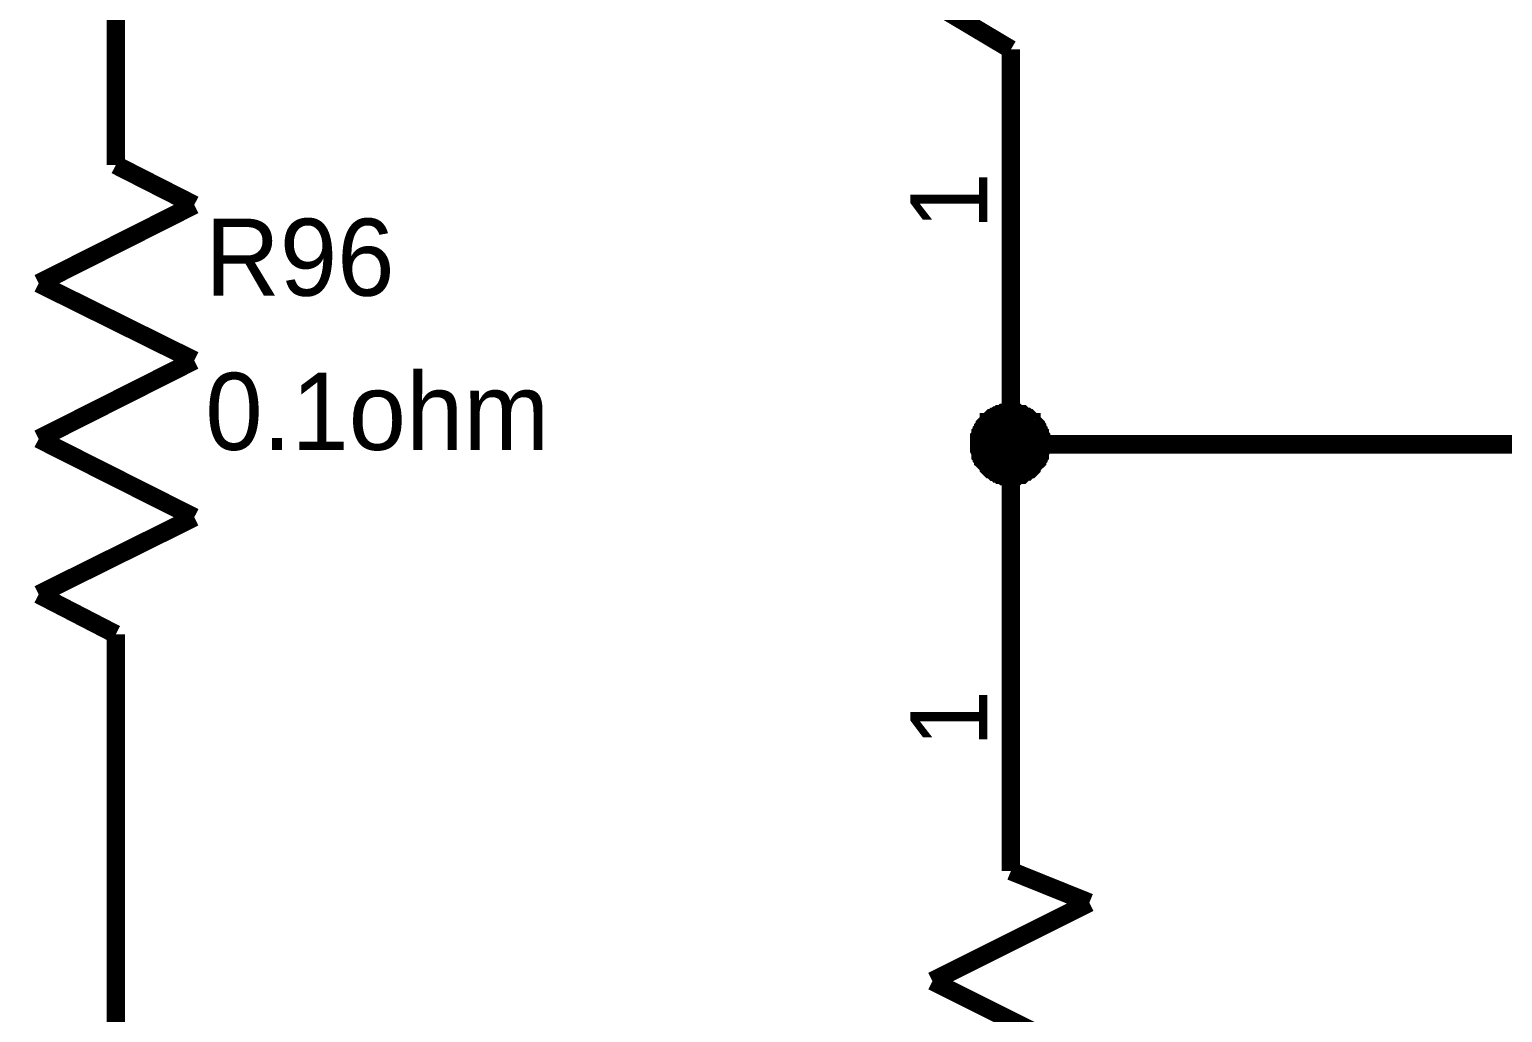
# Model space of a CAD drawing. Header units: millimetres. Extents: x 0 to 800, y 0 to 567.
# Drawn here: x 383.48 to 407.44, y 268.05 to 284.05 of the extents above; entities that cross this region are included whole.
import ezdxf

# ---------------------------------------------------------------- set-up
doc = ezdxf.new("R2010")
doc.units = ezdxf.units.MM
doc.layers.add('Sheet', color=255, linetype='Continuous')

msp = doc.modelspace()

# ---------------------------------------------------------------- linework, layer by layer
at = {"layer": 'Sheet'}
for points, const_width in [([(384.886, 281.844), (384.886, 284.375)], 0.3), ([(399.445, 283.725), (398.168, 284.487)], 0.3), ([(399.445, 283.725), (399.445, 278.641)], 0.3), ([(399.445, 283.725), (399.445, 282.964)], 0.3), ([(386.162, 281.194), (384.886, 281.844)], 0.3), ([(383.631, 279.917), (386.162, 281.194)], 0.3), ([(386.162, 278.663), (383.631, 279.917)], 0.3), ([(383.631, 277.386), (386.162, 278.663)], 0.3), ([(399.445, 278.641), (399.445, 277.297), (399.445, 275.415)], 0.3), ([(398.93, 277.297), (398.93, 277.319), (398.93, 277.342), (398.93, 277.386), (398.93, 277.409), (398.952, 277.431), (398.952, 277.454), (398.952, 277.476), (398.975, 277.498), (398.975, 277.521), (398.997, 277.543), (398.997, 277.566), (399.02, 277.588), (399.02, 277.61), (399.042, 277.633), (399.064, 277.655), (399.087, 277.655), (399.087, 277.678), (399.109, 277.7), (399.132, 277.722), (399.154, 277.722), (399.176, 277.745), (399.199, 277.745), (399.221, 277.767), (399.244, 277.767), (399.266, 277.789), (399.288, 277.789), (399.311, 277.789), (399.333, 277.812), (399.356, 277.812), (399.4, 277.812), (399.423, 277.812), (399.445, 277.812)], 0.3), ([(398.93, 277.297), (398.93, 277.319), (398.93, 277.342), (398.93, 277.386), (398.93, 277.409), (398.952, 277.431), (398.952, 277.454), (398.952, 277.476), (398.975, 277.498), (398.975, 277.521), (398.997, 277.543), (398.997, 277.566), (399.02, 277.588), (399.02, 277.61), (399.042, 277.633), (399.064, 277.655), (399.087, 277.655), (399.087, 277.678), (399.109, 277.7), (399.132, 277.722), (399.154, 277.722), (399.176, 277.745), (399.199, 277.745), (399.221, 277.767), (399.244, 277.767), (399.266, 277.789), (399.288, 277.789), (399.311, 277.789), (399.333, 277.812), (399.356, 277.812), (399.4, 277.812), (399.423, 277.812), (399.445, 277.812)], 0.3), ([(398.93, 277.297), (398.93, 277.319), (398.93, 277.342), (398.93, 277.386), (398.93, 277.409), (398.952, 277.431), (398.952, 277.454), (398.952, 277.476), (398.975, 277.498), (398.975, 277.521), (398.997, 277.543), (398.997, 277.566), (399.02, 277.588), (399.02, 277.61), (399.042, 277.633), (399.064, 277.655), (399.087, 277.655), (399.087, 277.678), (399.109, 277.7), (399.132, 277.722), (399.154, 277.722), (399.176, 277.745), (399.199, 277.745), (399.221, 277.767), (399.244, 277.767), (399.266, 277.789), (399.288, 277.789), (399.311, 277.789), (399.333, 277.812), (399.356, 277.812), (399.4, 277.812), (399.423, 277.812), (399.445, 277.812)], 0.3), ([(398.93, 277.297), (398.93, 277.319), (398.93, 277.342), (398.93, 277.386), (398.93, 277.409), (398.952, 277.431), (398.952, 277.454), (398.952, 277.476), (398.975, 277.498), (398.975, 277.521), (398.997, 277.543), (398.997, 277.566), (399.02, 277.588), (399.02, 277.61), (399.042, 277.633), (399.064, 277.655), (399.087, 277.655), (399.087, 277.678), (399.109, 277.7), (399.132, 277.722), (399.154, 277.722), (399.176, 277.745), (399.199, 277.745), (399.221, 277.767), (399.244, 277.767), (399.266, 277.789), (399.288, 277.789), (399.311, 277.789), (399.333, 277.812), (399.356, 277.812), (399.4, 277.812), (399.423, 277.812), (399.445, 277.812)], 0.3), ([(399.445, 277.812), (399.445, 277.812)], 0.3), ([(399.445, 277.812), (399.468, 277.812), (399.49, 277.812), (399.512, 277.812), (399.535, 277.812), (399.557, 277.789), (399.58, 277.789), (399.624, 277.789), (399.647, 277.767), (399.647, 277.767), (399.669, 277.745), (399.692, 277.745), (399.714, 277.722), (399.736, 277.722), (399.759, 277.7), (399.781, 277.678), (399.781, 277.655), (399.804, 277.655), (399.826, 277.633), (399.848, 277.61), (399.848, 277.588), (399.871, 277.566), (399.871, 277.543), (399.893, 277.521), (399.893, 277.498), (399.916, 277.476), (399.916, 277.454), (399.916, 277.431), (399.938, 277.409), (399.938, 277.386), (399.938, 277.342), (399.938, 277.319), (399.938, 277.297)], 0.3), ([(399.445, 277.812), (399.445, 277.812)], 0.3), ([(399.445, 277.812), (399.468, 277.812), (399.49, 277.812), (399.512, 277.812), (399.535, 277.812), (399.557, 277.789), (399.58, 277.789), (399.624, 277.789), (399.647, 277.767), (399.647, 277.767), (399.669, 277.745), (399.692, 277.745), (399.714, 277.722), (399.736, 277.722), (399.759, 277.7), (399.781, 277.678), (399.781, 277.655), (399.804, 277.655), (399.826, 277.633), (399.848, 277.61), (399.848, 277.588), (399.871, 277.566), (399.871, 277.543), (399.893, 277.521), (399.893, 277.498), (399.916, 277.476), (399.916, 277.454), (399.916, 277.431), (399.938, 277.409), (399.938, 277.386), (399.938, 277.342), (399.938, 277.319), (399.938, 277.297)], 0.3), ([(399.445, 277.812), (399.445, 277.812)], 0.3), ([(399.445, 277.812), (399.468, 277.812), (399.49, 277.812), (399.512, 277.812), (399.535, 277.812), (399.557, 277.789), (399.58, 277.789), (399.624, 277.789), (399.647, 277.767), (399.647, 277.767), (399.669, 277.745), (399.692, 277.745), (399.714, 277.722), (399.736, 277.722), (399.759, 277.7), (399.781, 277.678), (399.781, 277.655), (399.804, 277.655), (399.826, 277.633), (399.848, 277.61), (399.848, 277.588), (399.871, 277.566), (399.871, 277.543), (399.893, 277.521), (399.893, 277.498), (399.916, 277.476), (399.916, 277.454), (399.916, 277.431), (399.938, 277.409), (399.938, 277.386), (399.938, 277.342), (399.938, 277.319), (399.938, 277.297)], 0.3), ([(399.445, 277.812), (399.445, 277.812)], 0.3), ([(399.445, 277.812), (399.468, 277.812), (399.49, 277.812), (399.512, 277.812), (399.535, 277.812), (399.557, 277.789), (399.58, 277.789), (399.624, 277.789), (399.647, 277.767), (399.647, 277.767), (399.669, 277.745), (399.692, 277.745), (399.714, 277.722), (399.736, 277.722), (399.759, 277.7), (399.781, 277.678), (399.781, 277.655), (399.804, 277.655), (399.826, 277.633), (399.848, 277.61), (399.848, 277.588), (399.871, 277.566), (399.871, 277.543), (399.893, 277.521), (399.893, 277.498), (399.916, 277.476), (399.916, 277.454), (399.916, 277.431), (399.938, 277.409), (399.938, 277.386), (399.938, 277.342), (399.938, 277.319), (399.938, 277.297)], 0.3), ([(398.93, 277.297), (398.93, 277.319), (398.93, 277.342), (398.93, 277.386), (398.93, 277.409), (398.952, 277.431), (398.952, 277.454), (398.952, 277.476), (398.975, 277.498), (398.975, 277.521), (398.997, 277.543), (398.997, 277.566), (399.02, 277.588), (399.02, 277.61), (399.042, 277.633), (399.064, 277.655), (399.087, 277.655), (399.087, 277.678), (399.109, 277.7), (399.132, 277.722), (399.154, 277.722), (399.176, 277.745), (399.199, 277.745), (399.221, 277.767), (399.244, 277.767), (399.266, 277.789), (399.288, 277.789), (399.311, 277.789), (399.333, 277.812), (399.356, 277.812), (399.4, 277.812), (399.423, 277.812), (399.445, 277.812)], 0.0991), ([(398.93, 277.297), (398.93, 277.319), (398.93, 277.342), (398.93, 277.386), (398.93, 277.409), (398.952, 277.431), (398.952, 277.454), (398.952, 277.476), (398.975, 277.498), (398.975, 277.521), (398.997, 277.543), (398.997, 277.566), (399.02, 277.588), (399.02, 277.61), (399.042, 277.633), (399.064, 277.655), (399.087, 277.655), (399.087, 277.678), (399.109, 277.7), (399.132, 277.722), (399.154, 277.722), (399.176, 277.745), (399.199, 277.745), (399.221, 277.767), (399.244, 277.767), (399.266, 277.789), (399.288, 277.789), (399.311, 277.789), (399.333, 277.812), (399.356, 277.812), (399.4, 277.812), (399.423, 277.812), (399.445, 277.812)], 0.0991), ([(398.93, 277.297), (398.93, 277.319), (398.93, 277.342), (398.93, 277.386), (398.93, 277.409), (398.952, 277.431), (398.952, 277.454), (398.952, 277.476), (398.975, 277.498), (398.975, 277.521), (398.997, 277.543), (398.997, 277.566), (399.02, 277.588), (399.02, 277.61), (399.042, 277.633), (399.064, 277.655), (399.087, 277.655), (399.087, 277.678), (399.109, 277.7), (399.132, 277.722), (399.154, 277.722), (399.176, 277.745), (399.199, 277.745), (399.221, 277.767), (399.244, 277.767), (399.266, 277.789), (399.288, 277.789), (399.311, 277.789), (399.333, 277.812), (399.356, 277.812), (399.4, 277.812), (399.423, 277.812), (399.445, 277.812)], 0.0991), ([(398.93, 277.297), (398.93, 277.319), (398.93, 277.342), (398.93, 277.386), (398.93, 277.409), (398.952, 277.431), (398.952, 277.454), (398.952, 277.476), (398.975, 277.498), (398.975, 277.521), (398.997, 277.543), (398.997, 277.566), (399.02, 277.588), (399.02, 277.61), (399.042, 277.633), (399.064, 277.655), (399.087, 277.655), (399.087, 277.678), (399.109, 277.7), (399.132, 277.722), (399.154, 277.722), (399.176, 277.745), (399.199, 277.745), (399.221, 277.767), (399.244, 277.767), (399.266, 277.789), (399.288, 277.789), (399.311, 277.789), (399.333, 277.812), (399.356, 277.812), (399.4, 277.812), (399.423, 277.812), (399.445, 277.812)], 0.0991), ([(399.445, 277.812), (399.445, 277.812)], 0.0991), ([(399.445, 277.812), (399.468, 277.812), (399.49, 277.812), (399.512, 277.812), (399.535, 277.812), (399.557, 277.789), (399.58, 277.789), (399.624, 277.789), (399.647, 277.767), (399.647, 277.767), (399.669, 277.745), (399.692, 277.745), (399.714, 277.722), (399.736, 277.722), (399.759, 277.7), (399.781, 277.678), (399.781, 277.655), (399.804, 277.655), (399.826, 277.633), (399.848, 277.61), (399.848, 277.588), (399.871, 277.566), (399.871, 277.543), (399.893, 277.521), (399.893, 277.498), (399.916, 277.476), (399.916, 277.454), (399.916, 277.431), (399.938, 277.409), (399.938, 277.386), (399.938, 277.342), (399.938, 277.319), (399.938, 277.297)], 0.0991), ([(399.445, 277.812), (399.445, 277.812)], 0.0991), ([(399.445, 277.812), (399.468, 277.812), (399.49, 277.812), (399.512, 277.812), (399.535, 277.812), (399.557, 277.789), (399.58, 277.789), (399.624, 277.789), (399.647, 277.767), (399.647, 277.767), (399.669, 277.745), (399.692, 277.745), (399.714, 277.722), (399.736, 277.722), (399.759, 277.7), (399.781, 277.678), (399.781, 277.655), (399.804, 277.655), (399.826, 277.633), (399.848, 277.61), (399.848, 277.588), (399.871, 277.566), (399.871, 277.543), (399.893, 277.521), (399.893, 277.498), (399.916, 277.476), (399.916, 277.454), (399.916, 277.431), (399.938, 277.409), (399.938, 277.386), (399.938, 277.342), (399.938, 277.319), (399.938, 277.297)], 0.0991), ([(399.445, 277.812), (399.445, 277.812)], 0.0991), ([(399.445, 277.812), (399.468, 277.812), (399.49, 277.812), (399.512, 277.812), (399.535, 277.812), (399.557, 277.789), (399.58, 277.789), (399.624, 277.789), (399.647, 277.767), (399.647, 277.767), (399.669, 277.745), (399.692, 277.745), (399.714, 277.722), (399.736, 277.722), (399.759, 277.7), (399.781, 277.678), (399.781, 277.655), (399.804, 277.655), (399.826, 277.633), (399.848, 277.61), (399.848, 277.588), (399.871, 277.566), (399.871, 277.543), (399.893, 277.521), (399.893, 277.498), (399.916, 277.476), (399.916, 277.454), (399.916, 277.431), (399.938, 277.409), (399.938, 277.386), (399.938, 277.342), (399.938, 277.319), (399.938, 277.297)], 0.0991), ([(399.445, 277.812), (399.445, 277.812)], 0.0991), ([(399.445, 277.812), (399.468, 277.812), (399.49, 277.812), (399.512, 277.812), (399.535, 277.812), (399.557, 277.789), (399.58, 277.789), (399.624, 277.789), (399.647, 277.767), (399.647, 277.767), (399.669, 277.745), (399.692, 277.745), (399.714, 277.722), (399.736, 277.722), (399.759, 277.7), (399.781, 277.678), (399.781, 277.655), (399.804, 277.655), (399.826, 277.633), (399.848, 277.61), (399.848, 277.588), (399.871, 277.566), (399.871, 277.543), (399.893, 277.521), (399.893, 277.498), (399.916, 277.476), (399.916, 277.454), (399.916, 277.431), (399.938, 277.409), (399.938, 277.386), (399.938, 277.342), (399.938, 277.319), (399.938, 277.297)], 0.0991), ([(386.162, 276.11), (383.631, 277.386)], 0.3), ([(399.445, 276.782), (399.423, 276.782), (399.4, 276.782), (399.356, 276.782), (399.333, 276.782), (399.311, 276.804), (399.288, 276.804), (399.266, 276.804), (399.244, 276.826), (399.221, 276.826), (399.199, 276.849), (399.176, 276.849), (399.154, 276.871), (399.132, 276.894), (399.109, 276.894), (399.087, 276.916), (399.087, 276.938), (399.064, 276.961), (399.042, 276.983), (399.02, 277.006), (399.02, 277.006), (398.997, 277.028), (398.997, 277.05), (398.975, 277.073), (398.975, 277.095), (398.952, 277.118), (398.952, 277.14), (398.952, 277.162), (398.93, 277.207), (398.93, 277.23), (398.93, 277.252), (398.93, 277.274), (398.93, 277.297)], 0.3), ([(398.93, 277.297), (398.93, 277.297)], 0.3), ([(399.445, 276.782), (399.423, 276.782), (399.4, 276.782), (399.356, 276.782), (399.333, 276.782), (399.311, 276.804), (399.288, 276.804), (399.266, 276.804), (399.244, 276.826), (399.221, 276.826), (399.199, 276.849), (399.176, 276.849), (399.154, 276.871), (399.132, 276.894), (399.109, 276.894), (399.087, 276.916), (399.087, 276.938), (399.064, 276.961), (399.042, 276.983), (399.02, 277.006), (399.02, 277.006), (398.997, 277.028), (398.997, 277.05), (398.975, 277.073), (398.975, 277.095), (398.952, 277.118), (398.952, 277.14), (398.952, 277.162), (398.93, 277.207), (398.93, 277.23), (398.93, 277.252), (398.93, 277.274), (398.93, 277.297)], 0.3), ([(398.93, 277.297), (398.93, 277.297)], 0.3), ([(399.445, 276.782), (399.423, 276.782), (399.4, 276.782), (399.356, 276.782), (399.333, 276.782), (399.311, 276.804), (399.288, 276.804), (399.266, 276.804), (399.244, 276.826), (399.221, 276.826), (399.199, 276.849), (399.176, 276.849), (399.154, 276.871), (399.132, 276.894), (399.109, 276.894), (399.087, 276.916), (399.087, 276.938), (399.064, 276.961), (399.042, 276.983), (399.02, 277.006), (399.02, 277.006), (398.997, 277.028), (398.997, 277.05), (398.975, 277.073), (398.975, 277.095), (398.952, 277.118), (398.952, 277.14), (398.952, 277.162), (398.93, 277.207), (398.93, 277.23), (398.93, 277.252), (398.93, 277.274), (398.93, 277.297)], 0.3), ([(398.93, 277.297), (398.93, 277.297)], 0.3), ([(399.445, 276.782), (399.423, 276.782), (399.4, 276.782), (399.356, 276.782), (399.333, 276.782), (399.311, 276.804), (399.288, 276.804), (399.266, 276.804), (399.244, 276.826), (399.221, 276.826), (399.199, 276.849), (399.176, 276.849), (399.154, 276.871), (399.132, 276.894), (399.109, 276.894), (399.087, 276.916), (399.087, 276.938), (399.064, 276.961), (399.042, 276.983), (399.02, 277.006), (399.02, 277.006), (398.997, 277.028), (398.997, 277.05), (398.975, 277.073), (398.975, 277.095), (398.952, 277.118), (398.952, 277.14), (398.952, 277.162), (398.93, 277.207), (398.93, 277.23), (398.93, 277.252), (398.93, 277.274), (398.93, 277.297)], 0.3), ([(398.93, 277.297), (398.93, 277.297)], 0.3), ([(399.445, 276.782), (399.423, 276.782), (399.4, 276.782), (399.356, 276.782), (399.333, 276.782), (399.311, 276.804), (399.288, 276.804), (399.266, 276.804), (399.244, 276.826), (399.221, 276.826), (399.199, 276.849), (399.176, 276.849), (399.154, 276.871), (399.132, 276.894), (399.109, 276.894), (399.087, 276.916), (399.087, 276.938), (399.064, 276.961), (399.042, 276.983), (399.02, 277.006), (399.02, 277.006), (398.997, 277.028), (398.997, 277.05), (398.975, 277.073), (398.975, 277.095), (398.952, 277.118), (398.952, 277.14), (398.952, 277.162), (398.93, 277.207), (398.93, 277.23), (398.93, 277.252), (398.93, 277.274), (398.93, 277.297)], 0.0991), ([(398.93, 277.297), (398.93, 277.297)], 0.0991), ([(399.445, 276.782), (399.423, 276.782), (399.4, 276.782), (399.356, 276.782), (399.333, 276.782), (399.311, 276.804), (399.288, 276.804), (399.266, 276.804), (399.244, 276.826), (399.221, 276.826), (399.199, 276.849), (399.176, 276.849), (399.154, 276.871), (399.132, 276.894), (399.109, 276.894), (399.087, 276.916), (399.087, 276.938), (399.064, 276.961), (399.042, 276.983), (399.02, 277.006), (399.02, 277.006), (398.997, 277.028), (398.997, 277.05), (398.975, 277.073), (398.975, 277.095), (398.952, 277.118), (398.952, 277.14), (398.952, 277.162), (398.93, 277.207), (398.93, 277.23), (398.93, 277.252), (398.93, 277.274), (398.93, 277.297)], 0.0991), ([(398.93, 277.297), (398.93, 277.297)], 0.0991), ([(399.445, 276.782), (399.423, 276.782), (399.4, 276.782), (399.356, 276.782), (399.333, 276.782), (399.311, 276.804), (399.288, 276.804), (399.266, 276.804), (399.244, 276.826), (399.221, 276.826), (399.199, 276.849), (399.176, 276.849), (399.154, 276.871), (399.132, 276.894), (399.109, 276.894), (399.087, 276.916), (399.087, 276.938), (399.064, 276.961), (399.042, 276.983), (399.02, 277.006), (399.02, 277.006), (398.997, 277.028), (398.997, 277.05), (398.975, 277.073), (398.975, 277.095), (398.952, 277.118), (398.952, 277.14), (398.952, 277.162), (398.93, 277.207), (398.93, 277.23), (398.93, 277.252), (398.93, 277.274), (398.93, 277.297)], 0.0991), ([(398.93, 277.297), (398.93, 277.297)], 0.0991), ([(399.445, 276.782), (399.423, 276.782), (399.4, 276.782), (399.356, 276.782), (399.333, 276.782), (399.311, 276.804), (399.288, 276.804), (399.266, 276.804), (399.244, 276.826), (399.221, 276.826), (399.199, 276.849), (399.176, 276.849), (399.154, 276.871), (399.132, 276.894), (399.109, 276.894), (399.087, 276.916), (399.087, 276.938), (399.064, 276.961), (399.042, 276.983), (399.02, 277.006), (399.02, 277.006), (398.997, 277.028), (398.997, 277.05), (398.975, 277.073), (398.975, 277.095), (398.952, 277.118), (398.952, 277.14), (398.952, 277.162), (398.93, 277.207), (398.93, 277.23), (398.93, 277.252), (398.93, 277.274), (398.93, 277.297)], 0.0991), ([(398.93, 277.297), (398.93, 277.297)], 0.0991), ([(399.938, 277.297), (399.938, 277.274), (399.938, 277.252), (399.938, 277.23), (399.938, 277.207), (399.916, 277.162), (399.916, 277.14), (399.916, 277.118), (399.893, 277.095), (399.893, 277.073), (399.871, 277.05), (399.871, 277.028), (399.848, 277.006), (399.848, 277.006), (399.826, 276.983), (399.804, 276.961), (399.781, 276.938), (399.781, 276.916), (399.759, 276.894), (399.736, 276.894), (399.714, 276.871), (399.692, 276.849), (399.669, 276.849), (399.647, 276.826), (399.647, 276.826), (399.624, 276.804), (399.58, 276.804), (399.557, 276.804), (399.535, 276.782), (399.512, 276.782), (399.49, 276.782), (399.468, 276.782), (399.445, 276.782)], 0.3), ([(419.829, 277.297), (411.81, 277.297), (399.445, 277.297)], 0.3), ([(399.938, 277.297), (399.938, 277.274), (399.938, 277.252), (399.938, 277.23), (399.938, 277.207), (399.916, 277.162), (399.916, 277.14), (399.916, 277.118), (399.893, 277.095), (399.893, 277.073), (399.871, 277.05), (399.871, 277.028), (399.848, 277.006), (399.848, 277.006), (399.826, 276.983), (399.804, 276.961), (399.781, 276.938), (399.781, 276.916), (399.759, 276.894), (399.736, 276.894), (399.714, 276.871), (399.692, 276.849), (399.669, 276.849), (399.647, 276.826), (399.647, 276.826), (399.624, 276.804), (399.58, 276.804), (399.557, 276.804), (399.535, 276.782), (399.512, 276.782), (399.49, 276.782), (399.468, 276.782), (399.445, 276.782)], 0.3), ([(399.938, 277.297), (399.938, 277.274), (399.938, 277.252), (399.938, 277.23), (399.938, 277.207), (399.916, 277.162), (399.916, 277.14), (399.916, 277.118), (399.893, 277.095), (399.893, 277.073), (399.871, 277.05), (399.871, 277.028), (399.848, 277.006), (399.848, 277.006), (399.826, 276.983), (399.804, 276.961), (399.781, 276.938), (399.781, 276.916), (399.759, 276.894), (399.736, 276.894), (399.714, 276.871), (399.692, 276.849), (399.669, 276.849), (399.647, 276.826), (399.647, 276.826), (399.624, 276.804), (399.58, 276.804), (399.557, 276.804), (399.535, 276.782), (399.512, 276.782), (399.49, 276.782), (399.468, 276.782), (399.445, 276.782)], 0.3), ([(399.938, 277.297), (399.938, 277.274), (399.938, 277.252), (399.938, 277.23), (399.938, 277.207), (399.916, 277.162), (399.916, 277.14), (399.916, 277.118), (399.893, 277.095), (399.893, 277.073), (399.871, 277.05), (399.871, 277.028), (399.848, 277.006), (399.848, 277.006), (399.826, 276.983), (399.804, 276.961), (399.781, 276.938), (399.781, 276.916), (399.759, 276.894), (399.736, 276.894), (399.714, 276.871), (399.692, 276.849), (399.669, 276.849), (399.647, 276.826), (399.647, 276.826), (399.624, 276.804), (399.58, 276.804), (399.557, 276.804), (399.535, 276.782), (399.512, 276.782), (399.49, 276.782), (399.468, 276.782), (399.445, 276.782)], 0.3), ([(399.938, 277.297), (399.938, 277.274), (399.938, 277.252), (399.938, 277.23), (399.938, 277.207), (399.916, 277.162), (399.916, 277.14), (399.916, 277.118), (399.893, 277.095), (399.893, 277.073), (399.871, 277.05), (399.871, 277.028), (399.848, 277.006), (399.848, 277.006), (399.826, 276.983), (399.804, 276.961), (399.781, 276.938), (399.781, 276.916), (399.759, 276.894), (399.736, 276.894), (399.714, 276.871), (399.692, 276.849), (399.669, 276.849), (399.647, 276.826), (399.647, 276.826), (399.624, 276.804), (399.58, 276.804), (399.557, 276.804), (399.535, 276.782), (399.512, 276.782), (399.49, 276.782), (399.468, 276.782), (399.445, 276.782)], 0.0991), ([(399.938, 277.297), (399.938, 277.274), (399.938, 277.252), (399.938, 277.23), (399.938, 277.207), (399.916, 277.162), (399.916, 277.14), (399.916, 277.118), (399.893, 277.095), (399.893, 277.073), (399.871, 277.05), (399.871, 277.028), (399.848, 277.006), (399.848, 277.006), (399.826, 276.983), (399.804, 276.961), (399.781, 276.938), (399.781, 276.916), (399.759, 276.894), (399.736, 276.894), (399.714, 276.871), (399.692, 276.849), (399.669, 276.849), (399.647, 276.826), (399.647, 276.826), (399.624, 276.804), (399.58, 276.804), (399.557, 276.804), (399.535, 276.782), (399.512, 276.782), (399.49, 276.782), (399.468, 276.782), (399.445, 276.782)], 0.0991), ([(399.938, 277.297), (399.938, 277.274), (399.938, 277.252), (399.938, 277.23), (399.938, 277.207), (399.916, 277.162), (399.916, 277.14), (399.916, 277.118), (399.893, 277.095), (399.893, 277.073), (399.871, 277.05), (399.871, 277.028), (399.848, 277.006), (399.848, 277.006), (399.826, 276.983), (399.804, 276.961), (399.781, 276.938), (399.781, 276.916), (399.759, 276.894), (399.736, 276.894), (399.714, 276.871), (399.692, 276.849), (399.669, 276.849), (399.647, 276.826), (399.647, 276.826), (399.624, 276.804), (399.58, 276.804), (399.557, 276.804), (399.535, 276.782), (399.512, 276.782), (399.49, 276.782), (399.468, 276.782), (399.445, 276.782)], 0.0991), ([(399.938, 277.297), (399.938, 277.274), (399.938, 277.252), (399.938, 277.23), (399.938, 277.207), (399.916, 277.162), (399.916, 277.14), (399.916, 277.118), (399.893, 277.095), (399.893, 277.073), (399.871, 277.05), (399.871, 277.028), (399.848, 277.006), (399.848, 277.006), (399.826, 276.983), (399.804, 276.961), (399.781, 276.938), (399.781, 276.916), (399.759, 276.894), (399.736, 276.894), (399.714, 276.871), (399.692, 276.849), (399.669, 276.849), (399.647, 276.826), (399.647, 276.826), (399.624, 276.804), (399.58, 276.804), (399.557, 276.804), (399.535, 276.782), (399.512, 276.782), (399.49, 276.782), (399.468, 276.782), (399.445, 276.782)], 0.0991), ([(399.938, 277.297), (399.938, 277.297), (399.938, 277.297), (399.938, 277.297), (399.938, 277.297), (399.938, 277.297), (399.938, 277.297), (399.938, 277.297), (399.938, 277.297), (399.938, 277.297), (399.938, 277.297), (399.938, 277.297), (399.938, 277.297), (399.938, 277.297), (399.938, 277.297), (399.938, 277.297), (399.938, 277.297), (399.938, 277.297), (399.938, 277.297), (399.938, 277.297), (399.938, 277.297), (399.938, 277.297), (399.938, 277.297), (399.938, 277.297), (399.938, 277.297), (399.938, 277.297), (399.938, 277.297), (399.938, 277.297), (399.938, 277.297), (399.938, 277.297), (399.938, 277.297), (399.938, 277.297), (399.938, 277.297)], 0.3), ([(399.938, 277.297), (399.938, 277.297)], 0.3), ([(399.938, 277.297), (399.938, 277.297), (399.938, 277.297), (399.938, 277.297), (399.938, 277.297), (399.938, 277.297), (399.938, 277.297), (399.938, 277.297), (399.938, 277.297), (399.938, 277.297), (399.938, 277.297), (399.938, 277.297), (399.938, 277.297), (399.938, 277.297), (399.938, 277.297), (399.938, 277.297), (399.938, 277.297), (399.938, 277.297), (399.938, 277.297), (399.938, 277.297), (399.938, 277.297), (399.938, 277.297), (399.938, 277.297), (399.938, 277.297), (399.938, 277.297), (399.938, 277.297), (399.938, 277.297), (399.938, 277.297), (399.938, 277.297), (399.938, 277.297), (399.938, 277.297), (399.938, 277.297), (399.938, 277.297)], 0.3), ([(399.938, 277.297), (399.938, 277.297)], 0.3), ([(399.938, 277.297), (399.938, 277.297), (399.938, 277.297), (399.938, 277.297), (399.938, 277.297), (399.938, 277.297), (399.938, 277.297), (399.938, 277.297), (399.938, 277.297), (399.938, 277.297), (399.938, 277.297), (399.938, 277.297), (399.938, 277.297), (399.938, 277.297), (399.938, 277.297), (399.938, 277.297), (399.938, 277.297), (399.938, 277.297), (399.938, 277.297), (399.938, 277.297), (399.938, 277.297), (399.938, 277.297), (399.938, 277.297), (399.938, 277.297), (399.938, 277.297), (399.938, 277.297), (399.938, 277.297), (399.938, 277.297), (399.938, 277.297), (399.938, 277.297), (399.938, 277.297), (399.938, 277.297), (399.938, 277.297)], 0.3), ([(399.938, 277.297), (399.938, 277.297)], 0.3), ([(399.938, 277.297), (399.938, 277.297), (399.938, 277.297), (399.938, 277.297), (399.938, 277.297), (399.938, 277.297), (399.938, 277.297), (399.938, 277.297), (399.938, 277.297), (399.938, 277.297), (399.938, 277.297), (399.938, 277.297), (399.938, 277.297), (399.938, 277.297), (399.938, 277.297), (399.938, 277.297), (399.938, 277.297), (399.938, 277.297), (399.938, 277.297), (399.938, 277.297), (399.938, 277.297), (399.938, 277.297), (399.938, 277.297), (399.938, 277.297), (399.938, 277.297), (399.938, 277.297), (399.938, 277.297), (399.938, 277.297), (399.938, 277.297), (399.938, 277.297), (399.938, 277.297), (399.938, 277.297), (399.938, 277.297)], 0.3), ([(399.938, 277.297), (399.938, 277.297)], 0.3), ([(399.938, 277.297), (399.938, 277.297), (399.938, 277.297), (399.938, 277.297), (399.938, 277.297), (399.938, 277.297), (399.938, 277.297), (399.938, 277.297), (399.938, 277.297), (399.938, 277.297), (399.938, 277.297), (399.938, 277.297), (399.938, 277.297), (399.938, 277.297), (399.938, 277.297), (399.938, 277.297), (399.938, 277.297), (399.938, 277.297), (399.938, 277.297), (399.938, 277.297), (399.938, 277.297), (399.938, 277.297), (399.938, 277.297), (399.938, 277.297), (399.938, 277.297), (399.938, 277.297), (399.938, 277.297), (399.938, 277.297), (399.938, 277.297), (399.938, 277.297), (399.938, 277.297), (399.938, 277.297), (399.938, 277.297)], 0.0991), ([(399.938, 277.297), (399.938, 277.297)], 0.0991), ([(399.938, 277.297), (399.938, 277.297), (399.938, 277.297), (399.938, 277.297), (399.938, 277.297), (399.938, 277.297), (399.938, 277.297), (399.938, 277.297), (399.938, 277.297), (399.938, 277.297), (399.938, 277.297), (399.938, 277.297), (399.938, 277.297), (399.938, 277.297), (399.938, 277.297), (399.938, 277.297), (399.938, 277.297), (399.938, 277.297), (399.938, 277.297), (399.938, 277.297), (399.938, 277.297), (399.938, 277.297), (399.938, 277.297), (399.938, 277.297), (399.938, 277.297), (399.938, 277.297), (399.938, 277.297), (399.938, 277.297), (399.938, 277.297), (399.938, 277.297), (399.938, 277.297), (399.938, 277.297), (399.938, 277.297)], 0.0991), ([(399.938, 277.297), (399.938, 277.297)], 0.0991), ([(399.938, 277.297), (399.938, 277.297), (399.938, 277.297), (399.938, 277.297), (399.938, 277.297), (399.938, 277.297), (399.938, 277.297), (399.938, 277.297), (399.938, 277.297), (399.938, 277.297), (399.938, 277.297), (399.938, 277.297), (399.938, 277.297), (399.938, 277.297), (399.938, 277.297), (399.938, 277.297), (399.938, 277.297), (399.938, 277.297), (399.938, 277.297), (399.938, 277.297), (399.938, 277.297), (399.938, 277.297), (399.938, 277.297), (399.938, 277.297), (399.938, 277.297), (399.938, 277.297), (399.938, 277.297), (399.938, 277.297), (399.938, 277.297), (399.938, 277.297), (399.938, 277.297), (399.938, 277.297), (399.938, 277.297)], 0.0991), ([(399.938, 277.297), (399.938, 277.297)], 0.0991), ([(399.938, 277.297), (399.938, 277.297), (399.938, 277.297), (399.938, 277.297), (399.938, 277.297), (399.938, 277.297), (399.938, 277.297), (399.938, 277.297), (399.938, 277.297), (399.938, 277.297), (399.938, 277.297), (399.938, 277.297), (399.938, 277.297), (399.938, 277.297), (399.938, 277.297), (399.938, 277.297), (399.938, 277.297), (399.938, 277.297), (399.938, 277.297), (399.938, 277.297), (399.938, 277.297), (399.938, 277.297), (399.938, 277.297), (399.938, 277.297), (399.938, 277.297), (399.938, 277.297), (399.938, 277.297), (399.938, 277.297), (399.938, 277.297), (399.938, 277.297), (399.938, 277.297), (399.938, 277.297), (399.938, 277.297)], 0.0991), ([(399.938, 277.297), (399.938, 277.297)], 0.0991), ([(383.631, 274.855), (386.162, 276.11)], 0.3), ([(399.445, 270.353), (399.445, 275.415)], 0.3), ([(384.886, 274.206), (383.631, 274.855)], 0.3), ([(384.886, 274.206), (384.886, 271.675)], 0.3), ([(384.886, 271.675), (384.886, 256.443), (384.886, 254.652)], 0.3), ([(399.445, 270.353), (399.445, 271.115)], 0.3), ([(400.722, 269.838), (399.445, 270.353)], 0.3), ([(398.168, 268.561), (400.722, 269.838)], 0.3), ([(400.722, 267.284), (398.168, 268.561)], 0.3)]:
    msp.add_lwpolyline(points, dxfattribs=dict(at, const_width=const_width))
at = {"layer": 'Sheet', "const_width": 0.508}
msp.add_lwpolyline([(399.177, 277.309, 1), (399.685, 277.309, 1)], format="xyb", close=True, dxfattribs=at)

# ---------------------------------------------------------------- texts
at = {"layer": 'Sheet'}
for p in [(399.064, 280.791), (399.064, 272.369)]:
    msp.add_text('1', height=1.254, rotation=90, dxfattribs=at).set_placement(p)
for s, p in [('R96', (386.342, 279.716)), ('0.1ohm', (386.342, 277.207))]:
    msp.add_text(s, height=1.2543, dxfattribs=at).set_placement(p)

doc.saveas('drawing.dxf')
